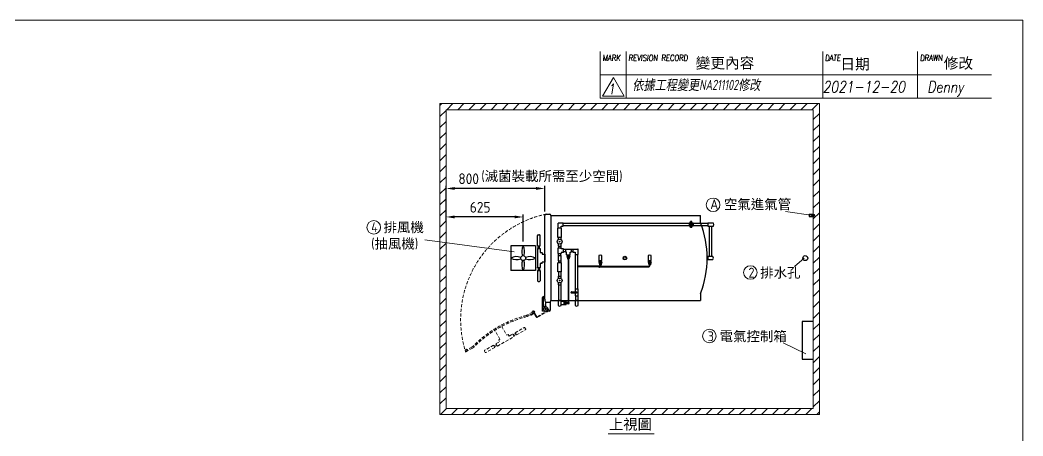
# Model space of a CAD drawing. Header units: millimetres. Extents: x 0 to 12306, y 0 to 8652.
# Drawn here: x 4170 to 12306, y 5273 to 8652 of the extents above; entities that cross this region are included whole.
import ezdxf

# ---------------------------------------------------------------- set-up
doc = ezdxf.new("R2010")
doc.units = ezdxf.units.MM
doc.linetypes.add('HIDDEN', pattern=[9.525, 6.35, -3.175])
doc.layers.get('0').update_dxf_attribs({"lineweight": 25})
for name, color, linetype, lineweight in [('D', 3, 'Continuous', 13), ('F', 7, 'Continuous', 15), ('H', 2, 'HIDDEN', 15), ('S', 4, 'Continuous', 15), ('T', 4, 'Continuous', 15)]:
    doc.layers.add(name, color=color, linetype=linetype, lineweight=lineweight)
doc.styles.get("Standard").update_dxf_attribs({"font": 'KAIU.TTF'})
doc.styles.add('STU25', font='isocp2.shx')
doc.styles.add('Text', font='romans.shx', dxfattribs={"width": 0.8, "oblique": 10})
doc.dimstyles.new('STU25', dxfattribs={"dimscale": 35, "dimtxt": 2.5, "dimasz": 2, "dimexe": 0.6, "dimexo": 1, "dimgap": 1, "dimtad": 1, "dimdsep": 46, "dimtxsty": 'STU25', "dimcen": 2, "dimazin": 2, "dimtfac": 1, "dimtmove": 0, "dimatfit": 3, "dimfxl": 0, "dimtolj": 1, "dimtzin": 0, "dimarcsym": 0})

# ---------------------------------------------------------------- blocks, each defined once
blk = doc.blocks.new('*D6')
at = {"layer": 'D', "color": 0, "linetype": 'Continuous', "lineweight": -2}
for p, q in [((7626.1, 7048.2), (7626.1, 7073.2)), ((8181.1, 7052.2), (7696.1, 7052.2)), ((8251.1, 6852.7), (8251.1, 7073.2))]:
    blk.add_line(p, q, dxfattribs=at)
at = {"layer": 'D', "color": 0, "linetype": 'Continuous'}
for points in [[(7696.1, 7063.9), (7696.1, 7040.6), (7626.1, 7052.2)], [(8181.1, 7063.9), (8181.1, 7040.6), (8251.1, 7052.2)]]:
    blk.add_solid(points, dxfattribs=at)
at = {"layer": 'Defpoints', "color": 0, "linetype": 'Continuous'}
for p in [(7626.1, 7052.2), (7626.1, 7013.2), (8251.1, 6817.7)]:
    blk.add_point(p, dxfattribs=at)
at = {"layer": 'D', "color": 0, "linetype": 'Continuous', "insert": (7902.3, 7131), "char_height": 87.5, "attachment_point": 5, "style": 'STU25'}
blk.add_mtext('\\A1;625', dxfattribs=at)
blk = doc.blocks.new('*D14')
at = {"layer": 'D', "color": 0, "lineweight": -2}
for p, q in [((7626.1, 7018.2), (7626.1, 7304.7)), ((8356.1, 7283.7), (7696.1, 7283.7)), ((8426.1, 7097.7), (8426.1, 7304.7))]:
    blk.add_line(p, q, dxfattribs=at)
at = {"layer": 'D', "color": 0}
for points in [[(7696.1, 7295.4), (7696.1, 7272.1), (7626.1, 7283.7)], [(8356.1, 7295.4), (8356.1, 7272.1), (8426.1, 7283.7)]]:
    blk.add_solid(points, dxfattribs=at)
at = {"layer": 'Defpoints', "color": 0}
for p in [(7626.1, 7283.7), (8426.1, 7062.7), (7626.1, 6983.2)]:
    blk.add_point(p, dxfattribs=at)
at = {"layer": 'D', "color": 0, "insert": (7809.2, 7362.5), "char_height": 87.5, "attachment_point": 5, "style": 'STU25'}
blk.add_mtext('\\A1;800', dxfattribs=at)

msp = doc.modelspace()

# ---------------------------------------------------------------- hatches: boundary and pattern name
msp.add_hatch(color=256).paths.add_polyline_path([(10615.903, 7064.876, 1), (10594.381, 7064.876, 1)])
at = {"layer": 'H', "linetype": 'HIDDEN', "ltscale": 5}
h = msp.add_hatch(dxfattribs=at)
h.set_pattern_fill('ANSI31', color=256, scale=20, style=0)
h.set_pattern_definition([(45, (220612.78, 25045.525), (-44.90128, 44.90128), [])])
h.paths.add_polyline_path([(10655.142, 5447.245), (7576.069, 5447.245), (7576.069, 7973.245), (10655.142, 7973.245)])
h.paths.add_polyline_path([(10605.142, 7923.245), (10605.142, 5497.245), (7626.069, 5497.245), (7626.069, 7923.245)], flags=16)

# ---------------------------------------------------------------- linework, layer by layer
at = {"linetype": 'Continuous'}
for p, q in [((8426.072, 7050.245), (8426.072, 7062.745)), ((8439.072, 7075.745), (8464.072, 7075.745)), ((8534.569, 6960.679), (8534.569, 7000.745)), ((8576.683, 7002.745), (8536.569, 7002.745)), ((8576.683, 7000.245), (8576.683, 7002.745)), ((8576.683, 6977.745), (8576.683, 7002.745)), ((9599.348, 7000.245), (8576.683, 7000.245)), ((9609.348, 7002.745), (9599.348, 7002.745)), ((9599.348, 7002.745), (9599.348, 6977.745)), ((9609.348, 6965.245), (9609.348, 7015.245)), ((9619.348, 7015.245), (9609.348, 7015.245)), ((9609.348, 7002.745), (9609.348, 6977.745)), ((9619.348, 6965.245), (9619.348, 7015.245)), ((9619.348, 7002.745), (9619.348, 6977.745)), ((9629.348, 7002.745), (9619.348, 7002.745)), ((9629.348, 7002.745), (9629.348, 6977.745)), ((9748.873, 7000.245), (9629.348, 7000.245)), ((9748.873, 7002.745), (9748.873, 6977.745)), ((9794.372, 7002.745), (9748.873, 7002.745)), ((9799.372, 6990.245), (9794.372, 7002.745)), ((10572.767, 7074.876), (10605.142, 7074.876)), ((10572.767, 7074.876), (10572.767, 7054.876)), ((10572.767, 7054.876), (10605.142, 7054.876)), ((8559.569, 6960.679), (8559.569, 6977.745)), ((8559.569, 6977.745), (8576.683, 6977.745)), ((9599.348, 6980.245), (8576.683, 6980.245)), ((9609.348, 6977.745), (9599.348, 6977.745)), ((9619.348, 6965.245), (9609.348, 6965.245)), ((9629.348, 6977.745), (9619.348, 6977.745)), ((9748.873, 6980.245), (9629.348, 6980.245)), ((9748.873, 6977.745), (9794.372, 6977.745)), ((9762.903, 6730.245), (9762.903, 6977.745)), ((9782.903, 6730.245), (9782.903, 6977.745)), ((9794.372, 6977.745), (9799.372, 6990.245)), ((8368.109, 6818.93), (8368.109, 6902.657)), ((8373.109, 6907.657), (8384.109, 6907.657)), ((8389.109, 6818.93), (8389.109, 6902.657)), ((8534.569, 6885.679), (8534.569, 6866.782)), ((8534.569, 6835.557), (8534.569, 6816.169)), ((8559.569, 6866.782), (8559.569, 6885.679)), ((8559.569, 6816.169), (8559.569, 6835.557)), ((8351.069, 6817.745), (8151.069, 6817.745)), ((8151.069, 6817.745), (8151.069, 6617.745)), ((8351.069, 6817.745), (8351.069, 6617.745)), ((8368.609, 6796.495), (8367.109, 6794.995)), ((8367.109, 6794.995), (8367.109, 6640.495)), ((8368.109, 6818.93), (8389.109, 6818.93)), ((8368.609, 6796.495), (8388.609, 6796.495)), ((8373.859, 6796.495), (8373.859, 6818.93)), ((8383.359, 6796.495), (8383.359, 6818.93)), ((8388.609, 6796.495), (8390.109, 6794.995)), ((8390.109, 6794.995), (8390.109, 6762.745)), ((8390.109, 6762.745), (8403.609, 6762.745)), ((8405.109, 6761.245), (8403.609, 6762.745)), ((8405.109, 6761.245), (8405.109, 6750.245)), ((8534.569, 6816.169), (8559.569, 6816.169)), ((8534.569, 6800.634), (8559.569, 6800.634)), ((8534.569, 6755.634), (8534.569, 6800.634)), ((8534.569, 6755.634), (8559.569, 6755.634)), ((8537.069, 6816.169), (8537.069, 6800.634)), ((8537.069, 6740.245), (8537.069, 6755.634)), ((8557.069, 6816.169), (8557.069, 6800.634)), ((8557.069, 6740.245), (8557.069, 6755.634)), ((8559.569, 6793.134), (8559.569, 6800.634)), ((8579.569, 6793.134), (8559.569, 6793.134)), ((8559.569, 6763.134), (8559.569, 6755.634)), ((8579.569, 6763.134), (8559.569, 6763.134)), ((8579.569, 6763.134), (8579.569, 6793.134)), ((8594.957, 6788.134), (8579.569, 6788.134)), ((8594.957, 6768.134), (8579.569, 6768.134)), ((8594.957, 6790.634), (8639.957, 6790.634)), ((8594.957, 6790.634), (8594.957, 6765.634)), ((8602.457, 6765.634), (8594.957, 6765.634)), ((8602.457, 6745.634), (8602.457, 6765.634)), ((8632.457, 6745.634), (8632.457, 6765.634)), ((8632.457, 6765.634), (8639.957, 6765.634)), ((8639.957, 6790.634), (8639.957, 6765.634)), ((8655.346, 6788.134), (8639.957, 6788.134)), ((8655.346, 6768.134), (8639.957, 6768.134)), ((8655.346, 6790.634), (8695.412, 6790.634)), ((8655.346, 6765.634), (8672.412, 6765.634)), ((8672.412, 6765.634), (8672.412, 6748.52)), ((8697.412, 6748.52), (8697.412, 6788.634)), ((8403.609, 6672.745), (8390.109, 6672.745)), ((8390.109, 6672.745), (8390.109, 6640.495)), ((8405.109, 6674.245), (8403.609, 6672.745)), ((8405.109, 6750.245), (8426.072, 6750.245)), ((8426.072, 6685.245), (8405.109, 6685.245)), ((8405.109, 6674.245), (8405.109, 6685.245)), ((8534.569, 6740.245), (8534.569, 6695.245)), ((8534.569, 6740.245), (8559.569, 6740.245)), ((8534.569, 6695.245), (8559.569, 6695.245)), ((8537.069, 6695.245), (8537.069, 6680.245)), ((8557.069, 6695.245), (8557.069, 6680.245)), ((8559.569, 6695.245), (8559.569, 6740.245)), ((8602.457, 6745.634), (8632.457, 6745.634)), ((8672.412, 6748.52), (8697.412, 6748.52)), ((8674.912, 6469.062), (8674.912, 6748.52)), ((8694.912, 6748.52), (8697.412, 6748.52)), ((8694.912, 6469.062), (8694.912, 6748.52)), ((8877.069, 6742.745), (8864.569, 6737.745)), ((8864.569, 6737.745), (8864.569, 6697.745)), ((8864.569, 6697.745), (8889.569, 6697.745)), ((8889.569, 6737.745), (8877.069, 6742.745)), ((8889.569, 6697.745), (8889.569, 6737.745)), ((9277.069, 6742.745), (9264.569, 6737.745)), ((9264.569, 6737.745), (9264.569, 6697.745)), ((9264.569, 6697.745), (9289.569, 6697.745)), ((9289.569, 6737.745), (9277.069, 6742.745)), ((9289.569, 6697.745), (9289.569, 6737.745)), ((9749.449, 6730.245), (9749.449, 6705.245)), ((9789.449, 6730.245), (9749.449, 6730.245)), ((9749.449, 6707.745), (9749.449, 6727.745)), ((9749.449, 6705.245), (9789.449, 6705.245)), ((9794.449, 6717.745), (9789.449, 6730.245)), ((9789.449, 6705.245), (9794.449, 6717.745)), ((8351.069, 6617.745), (8151.069, 6617.745)), ((8368.609, 6638.995), (8367.109, 6640.495)), ((8368.109, 6616.561), (8368.109, 6532.834)), ((8368.109, 6616.561), (8389.109, 6616.561)), ((8388.609, 6638.995), (8368.609, 6638.995)), ((8373.859, 6638.995), (8373.859, 6616.561)), ((8383.359, 6638.995), (8383.359, 6616.561)), ((8388.609, 6638.995), (8390.109, 6640.495)), ((8389.109, 6616.561), (8389.109, 6532.834)), ((8537.069, 6605.245), (8537.069, 6570.735)), ((8557.069, 6605.245), (8557.069, 6570.735)), ((8373.109, 6527.834), (8384.109, 6527.834)), ((8534.569, 6570.735), (8534.569, 6551.348)), ((8534.569, 6570.735), (8559.569, 6570.735)), ((8534.569, 6520.123), (8534.569, 6500.735)), ((8559.569, 6551.348), (8559.569, 6570.735)), ((8559.569, 6500.735), (8559.569, 6520.123)), ((8534.569, 6500.735), (8559.569, 6500.735)), ((8537.069, 6500.735), (8537.069, 6372.745)), ((8557.069, 6500.735), (8557.069, 6372.745)), ((8672.412, 6469.062), (8672.412, 6411.432)), ((8672.412, 6469.062), (8697.412, 6469.062)), ((8697.412, 6411.432), (8697.412, 6469.062)), ((8407.572, 6288.152), (8407.572, 6398.152)), ((8413.572, 6398.152), (8413.572, 6323.152)), ((8415.572, 6406.152), (8426.072, 6406.152)), ((8426.072, 6400.152), (8415.572, 6400.152)), ((8426.072, 6385.245), (8426.072, 6372.745)), ((8439.072, 6359.745), (8464.072, 6359.745)), ((8559.569, 6372.789), (8534.569, 6372.789)), ((8534.569, 6372.789), (8534.569, 6332.789)), ((8559.569, 6332.789), (8559.569, 6372.789)), ((8583.95, 6365.289), (8559.569, 6365.289)), ((8583.95, 6340.289), (8583.95, 6365.289)), ((8592.497, 6340.289), (8592.497, 6365.289)), ((8600.894, 6340.289), (8600.894, 6365.289)), ((8672.412, 6411.432), (8697.412, 6411.432)), ((8672.412, 6372.789), (8672.412, 6332.789)), ((8697.412, 6372.789), (8672.412, 6372.789)), ((8674.912, 6411.432), (8674.912, 6372.745)), ((8694.912, 6411.432), (8694.912, 6372.745)), ((8697.412, 6332.789), (8697.412, 6372.789)), ((8437.572, 6323.152), (8407.572, 6323.152)), ((8447.572, 6298.152), (8447.572, 6313.152)), ((8534.569, 6332.789), (8547.069, 6327.789)), ((8547.069, 6327.789), (8559.569, 6332.789)), ((8559.569, 6340.289), (8583.95, 6340.289)), ((8672.412, 6332.789), (8684.912, 6327.789)), ((8684.912, 6327.789), (8697.412, 6332.789))]:
    msp.add_line(p, q, dxfattribs=at)
for p, q in [((8426.072, 6385.245), (8426.072, 7050.245)), ((8477.072, 7062.745), (8477.072, 6372.745)), ((8477.072, 7062.745), (9691.302, 7062.745)), ((8477.072, 7062.745), (8477.072, 6372.745)), ((9691.302, 7004.035), (9691.302, 7062.745)), ((8562.069, 6960.679), (8532.069, 6960.679)), ((8532.069, 6885.679), (8532.069, 6960.679)), ((8562.069, 6885.679), (8562.069, 6960.679)), ((8562.069, 6885.679), (8532.069, 6885.679)), ((8655.346, 6790.634), (8655.346, 6765.634)), ((8655.346, 6788.134), (8655.346, 6768.134)), ((8426.072, 6750.245), (8426.072, 6685.245)), ((8532.069, 6605.245), (8532.069, 6680.245)), ((8562.069, 6680.245), (8532.069, 6680.245)), ((8562.069, 6605.245), (8562.069, 6680.245)), ((8606.457, 6736.031), (8606.457, 6731.031)), ((8606.457, 6736.031), (8629.457, 6736.031)), ((8606.457, 6731.031), (8629.457, 6731.031)), ((8607.457, 6745.634), (8627.457, 6745.634)), ((8607.457, 6736.031), (8607.457, 6745.634)), ((8607.845, 6723.187), (8628.216, 6723.187)), ((8607.845, 6723.187), (8607.845, 6719.265)), ((8607.845, 6719.265), (8628.216, 6719.265)), ((8609.457, 6731.031), (8609.457, 6727.109)), ((8609.457, 6727.109), (8626.457, 6727.109)), ((8610.845, 6715.343), (8625.216, 6715.343)), ((8610.845, 6715.343), (8610.845, 6711.421)), ((8610.845, 6711.421), (8625.216, 6711.421)), ((8613.457, 6727.109), (8613.457, 6723.187)), ((8613.457, 6719.265), (8613.457, 6715.343)), ((8616.03, 6711.421), (8616.03, 6352.789)), ((8620.03, 6711.421), (8620.03, 6352.789)), ((8622.457, 6727.109), (8622.457, 6723.187)), ((8622.457, 6719.265), (8622.457, 6715.343)), ((8625.216, 6715.343), (8625.216, 6711.421)), ((8626.457, 6731.031), (8626.457, 6727.109)), ((8628.216, 6723.187), (8628.216, 6719.265)), ((8628.457, 6736.031), (8628.457, 6745.634)), ((8629.457, 6736.031), (8629.457, 6731.031)), ((8865.569, 6688.142), (8865.569, 6683.142)), ((8865.569, 6688.142), (8888.569, 6688.142)), ((8865.569, 6683.142), (8888.569, 6683.142)), ((8866.956, 6675.298), (8866.956, 6671.376)), ((8866.956, 6675.298), (8887.328, 6675.298)), ((8867.069, 6688.142), (8867.069, 6697.745)), ((8867.069, 6697.745), (8887.069, 6697.745)), ((8868.569, 6683.142), (8868.569, 6679.22)), ((8868.569, 6679.22), (8885.569, 6679.22)), ((8872.569, 6679.22), (8872.569, 6675.298)), ((8881.569, 6679.22), (8881.569, 6675.298)), ((8885.569, 6683.142), (8885.569, 6679.22)), ((8887.328, 6675.298), (8887.328, 6671.376)), ((8888.069, 6688.142), (8888.069, 6697.745)), ((8888.569, 6688.142), (8888.569, 6683.142)), ((9265.569, 6688.142), (9265.569, 6683.142)), ((9265.569, 6688.142), (9288.569, 6688.142)), ((9265.569, 6683.142), (9288.569, 6683.142)), ((9266.956, 6675.298), (9266.956, 6671.376)), ((9266.956, 6675.298), (9287.328, 6675.298)), ((9267.069, 6697.745), (9287.069, 6697.745)), ((9267.069, 6688.142), (9267.069, 6697.745)), ((9268.569, 6683.142), (9268.569, 6679.22)), ((9268.569, 6679.22), (9285.569, 6679.22)), ((9272.569, 6679.22), (9272.569, 6675.298)), ((9281.569, 6679.22), (9281.569, 6675.298)), ((9285.569, 6683.142), (9285.569, 6679.22)), ((9287.328, 6675.298), (9287.328, 6671.376)), ((9288.069, 6688.142), (9288.069, 6697.745)), ((9288.569, 6688.142), (9288.569, 6683.142)), ((8562.069, 6605.245), (8532.069, 6605.245)), ((8866.046, 6651.316), (8694.912, 6651.316)), ((8866.046, 6647.316), (8694.912, 6647.316)), ((8866.046, 6644.13), (8866.046, 6654.502)), ((8866.046, 6654.502), (8871.883, 6654.502)), ((8866.046, 6644.13), (8871.883, 6644.13)), ((8866.956, 6671.376), (8887.328, 6671.376)), ((8869.956, 6667.455), (8869.956, 6663.533)), ((8869.956, 6667.455), (8884.328, 6667.455)), ((8869.956, 6663.533), (8884.328, 6663.533)), ((8871.883, 6644.13), (8871.883, 6654.502)), ((8871.883, 6652.316), (8874.069, 6652.316)), ((8871.883, 6652.235), (8871.883, 6646.398)), ((8871.883, 6646.316), (8882.254, 6646.316)), ((8871.956, 6663.533), (8882.328, 6663.533)), ((8871.956, 6663.533), (8871.956, 6657.696)), ((8871.956, 6657.696), (8882.328, 6657.696)), ((8872.569, 6671.376), (8872.569, 6667.455)), ((8874.069, 6652.316), (8874.069, 6657.696)), ((8880.069, 6652.316), (8880.069, 6657.696)), ((8880.069, 6652.316), (8882.254, 6652.316)), ((8881.569, 6671.376), (8881.569, 6667.455)), ((8888.091, 6654.502), (8882.254, 6654.502)), ((8882.254, 6644.13), (8882.254, 6654.502)), ((8882.254, 6652.235), (8882.254, 6646.398)), ((8888.091, 6644.13), (8882.254, 6644.13)), ((8882.328, 6663.533), (8882.328, 6657.696)), ((8884.328, 6667.455), (8884.328, 6663.533)), ((8888.091, 6644.13), (8888.091, 6654.502)), ((8888.091, 6651.316), (9272.069, 6651.316)), ((8888.091, 6647.316), (9272.069, 6647.316)), ((9266.956, 6671.376), (9287.328, 6671.376)), ((9269.956, 6667.455), (9269.956, 6663.533)), ((9269.956, 6667.455), (9284.328, 6667.455)), ((9269.956, 6663.533), (9284.328, 6663.533)), ((9272.569, 6671.376), (9272.569, 6667.455)), ((9275.069, 6654.316), (9275.069, 6663.533)), ((9279.069, 6654.316), (9279.069, 6663.533)), ((9281.569, 6671.376), (9281.569, 6667.455)), ((9284.328, 6667.455), (9284.328, 6663.533)), ((8644.363, 6444.39), (8672.412, 6444.39)), ((8644.363, 6434.419), (8672.412, 6434.419)), ((8672.412, 6444.39), (8684.912, 6442.849)), ((8672.412, 6434.419), (8684.912, 6435.96)), ((9691.302, 6431.456), (9691.302, 6372.745)), ((8431.572, 6359.745), (8471.572, 6359.745)), ((8431.572, 6359.745), (8431.572, 6341.152)), ((8471.572, 6359.745), (8471.572, 6294.152)), ((8477.072, 6372.745), (9691.302, 6372.745)), ((8583.95, 6364.289), (8592.497, 6364.289)), ((8592.497, 6365.289), (8600.894, 6365.289)), ((8615.077, 6358.022), (8600.894, 6358.022)), ((8615.077, 6347.555), (8600.894, 6347.555)), ((8465.572, 6288.152), (8407.572, 6288.152)), ((8431.572, 6325.483), (8431.572, 6341.152)), ((8431.572, 6336.152), (8431.572, 6325.914)), ((8471.572, 6336.152), (8471.572, 6294.152)), ((8583.95, 6341.289), (8592.497, 6341.289)), ((8592.497, 6340.289), (8600.894, 6340.289))]:
    msp.add_line(p, q)
msp.add_lwpolyline([(8616.03, 6358.572), (8612.022, 6356.258), (8612.022, 6349.32), (8618.03, 6345.85), (8624.039, 6349.32), (8624.039, 6356.258), (8620.03, 6358.572)])
msp.add_lwpolyline([(10605.142, 6202.789), (10515.544, 6202.789), (10515.544, 5898.1), (10605.142, 5898.1)], dxfattribs=at)
for centre, radius in [((10605.142, 7064.876), 10.761), ((8547.069, 6851.169), 20), ((8547.069, 6851.169), 3), ((8251.069, 6717.745), 20), ((8251.069, 6717.745), 20), ((8251.069, 6717.745), 20), ((8251.069, 6717.745), 20), ((9077.069, 6717.745), 15), ((9077.069, 6717.745), 11.88), ((10540.142, 6717.745), 20), ((8547.069, 6535.735), 20), ((8547.069, 6535.735), 3), ((8684.912, 6439.404), 3.445), ((8433.572, 6305.652), 6.45), ((8433.572, 6305.652), 6.45)]:
    msp.add_circle(centre, radius)
for centre, radius, start, end in [((8439.072, 7062.745), 13, 90, 180), ((8464.072, 7062.745), 13, 0, 90), ((8536.569, 7000.745), 2, 90, 180), ((8373.109, 6902.657), 5, 90, 180), ((8384.109, 6902.657), 5, 0, 90), ((8695.412, 6788.634), 2, 0, 90), ((8373.109, 6532.834), 5, 180, 270), ((8384.109, 6532.834), 5, 270, 0), ((8415.572, 6398.152), 8, 90, 180), ((8415.572, 6398.152), 2, 90, 180), ((8439.072, 6372.745), 13, 180, 270), ((8464.072, 6372.745), 13, 270, 0), ((8437.572, 6313.152), 10, 0, 90), ((8437.572, 6298.152), 10, 270, 0)]:
    msp.add_arc(centre, radius, start, end, dxfattribs=at)
at = {"lineweight": -3}
msp.add_arc((8946.777, 6717.745), 797.671, 338.9669191, 21.0330809, dxfattribs=at)
for centre, radius, start, end in [((8332.093, 6771.87), 93.11, 150.4818019, 201.9770324), ((8170.044, 6771.87), 93.11, 338.0229676, 29.5181981), ((8196.944, 6636.721), 93.11, 68.0229676, 119.5181981), ((8196.944, 6798.77), 93.11, 240.4818019, 291.9770324), ((8332.093, 6663.621), 93.11, 158.0229676, 209.5181981), ((8170.044, 6663.621), 93.11, 330.4818019, 21.9770324), ((8305.193, 6636.721), 93.11, 60.4818019, 111.9770324), ((8305.193, 6798.77), 93.11, 248.0229676, 299.5181981), ((9272.069, 6654.316), 3, 270, 0), ((9272.069, 6654.316), 7, 270, 0), ((8643.983, 6439.404), 5, 85.6472011, 274.3527989), ((8618.03, 6352.789), 2, 180, 0), ((8428.572, 6325.483), 3, 309.0344353, 0), ((8465.572, 6294.152), 6, 270, 0)]:
    msp.add_arc(centre, radius, start, end)
at = {"layer": 'D'}
for p, q in [((10605.142, 7064.876), (10378.445, 7096.338)), ((7453.696, 6867.488), (8177.64, 6767.497)), ((10360.753, 6028.645), (10544.603, 5939.707)), ((8941.395, 5289.476), (9313.341, 5289.476))]:
    msp.add_line(p, q, dxfattribs=at)
at = {"layer": 'D', "linetype": 'Continuous'}
msp.add_line((10530.707, 6717.745), (10451.907, 6649.749), dxfattribs=at)
at = {"layer": 'D'}
for centre in [(9792.275, 7151.054), (7039.098, 6967.71), (10094.846, 6601.104), (9762.125, 6084.942)]:
    msp.add_circle(centre, 55, dxfattribs=at)
at = {"layer": 'F'}
msp.add_line((8876.924, 8396.247), (8876.924, 8018.247), dxfattribs=at)
at = {"layer": 'F', "color": 7}
for p, q in [((9086.924, 8396.247), (9086.924, 8018.247)), ((10681.216, 8018.247), (10681.216, 8396.247)), ((11450.478, 8018.247), (11450.478, 8396.247)), ((12050.247, 8207.247), (8876.924, 8207.247)), ((8876.924, 8018.247), (12050.247, 8018.247))]:
    msp.add_line(p, q, dxfattribs=at)
at = {"layer": 'F', "color": 6}
msp.add_lwpolyline([(0, 8652), (0, 0), (12306, 0), (12306, 8652)], close=True, dxfattribs=at)
at = {"layer": 'F', "color": 7}
msp.add_lwpolyline([(8983.525, 8185.394), (8896.267, 8034.258), (9070.783, 8034.258)], close=True, dxfattribs=at)
at = {"layer": 'H', "ltscale": 4}
for p, q in [((8327.742, 6279.769), (8287.557, 6256.569)), ((8344, 6277.609), (8292.557, 6247.909)), ((8334.804, 6271.723), (8310.556, 6257.723)), ((8337.804, 6266.527), (8313.556, 6252.527)), ((8332.036, 6290.332), (8324.242, 6285.832)), ((8324.242, 6285.832), (8329.876, 6274.073)), ((8327.742, 6279.769), (8329.876, 6274.073)), ((8339.402, 6279.573), (8329.876, 6274.073)), ((8339.402, 6279.573), (8332.036, 6290.332)), ((8340.732, 6287.269), (8335.536, 6284.269)), ((8335.536, 6284.269), (8339.402, 6279.573)), ((8355.537, 6239.814), (8340.537, 6265.795)), ((8345.098, 6281.707), (8342.098, 6286.903)), ((8345.733, 6268.795), (8360.733, 6242.814)), ((8363.465, 6242.082), (8428.417, 6279.582)), ((8461.727, 6291.886), (8366.465, 6236.886)), ((8416.417, 6300.366), (8431.417, 6274.386)), ((8433.067, 6321.527), (8420.077, 6314.027)), ((8461.727, 6291.886), (8446.727, 6317.866)), ((8310.556, 6257.723), (8313.556, 6252.527)), ((8062.775, 6058.705), (8021.072, 6130.937)), ((8077.364, 6163.437), (8119.066, 6091.205)), ((8169.995, 6095.494), (8189.424, 6106.712)), ((8186.549, 6111.691), (8259.058, 6153.555)), ((8197.049, 6093.505), (8186.549, 6111.691)), ((8197.049, 6093.505), (8269.558, 6135.368)), ((8271.388, 6142.198), (8265.888, 6151.725)), ((8030.971, 6021.291), (8031.52, 6023.34)), ((8040.971, 6003.971), (8030.971, 6021.291)), ((8031.52, 6023.34), (8059.449, 6039.465)), ((8043.02, 6003.422), (8176.821, 6080.672)), ((8053.248, 6053.205), (8052.699, 6051.156)), ((8059.449, 6039.465), (8052.699, 6051.156)), ((8053.248, 6053.205), (8062.775, 6058.705)), ((8128.593, 6096.705), (8119.066, 6091.205)), ((8128.593, 6096.705), (8130.642, 6096.156)), ((8130.642, 6096.156), (8137.392, 6084.465)), ((8137.392, 6084.465), (8165.321, 6100.59)), ((8167.37, 6100.041), (8165.321, 6100.59)), ((8167.37, 6100.041), (8177.37, 6082.721)), ((8174.745, 6087.267), (8194.174, 6098.485)), ((8177.37, 6082.721), (8176.821, 6080.672)), ((7784.78, 5958.207), (7781.78, 5963.403)), ((7787.342, 5967.769), (7782.146, 5964.769)), ((7791.636, 5978.332), (7783.842, 5973.832)), ((7789.476, 5962.073), (7783.842, 5973.832)), ((7787.342, 5967.769), (7789.476, 5962.073)), ((7840.321, 5986.81), (7788.878, 5957.109)), ((7789.476, 5962.073), (7799.002, 5967.573)), ((7791.636, 5978.332), (7799.002, 5967.573)), ((7835.321, 5995.47), (7795.136, 5972.269)), ((7795.136, 5972.269), (7799.002, 5967.573)), ((7942.453, 5952.287), (7936.953, 5961.813)), ((8011.292, 6010.507), (7938.783, 5968.644)), ((8021.792, 5992.32), (7949.283, 5950.457)), ((8021.792, 5992.32), (8011.292, 6010.507)), ((8033.596, 6016.744), (8014.167, 6005.527)), ((8038.346, 6008.517), (8018.917, 5997.3)), ((8040.971, 6003.971), (8043.02, 6003.422))]:
    msp.add_line(p, q, dxfattribs=at)
for centre, radius, start, end in [((8621.074, 6217.828), 877.01, 101.9773608, 197.4672798), ((8338.804, 6264.795), 8, 30, 120), ((8338.804, 6264.795), 2, 30, 120), ((8341.232, 6286.403), 1, 30, 120), ((8342.5, 6280.207), 3, 300, 30), ((8425.077, 6305.366), 10, 120, 210), ((8438.067, 6312.866), 10, 30, 120), ((8517.136, 5336.728), 946.395, 104.7301636, 135.2698364), ((8522.136, 5328.068), 946.395, 104.7301636, 135.2698364), ((8265.057, 6295.54), 45, 284.7301636, 300), ((8270.057, 6286.88), 45, 284.7301636, 300), ((8362.465, 6243.814), 8, 210, 300), ((8362.465, 6243.814), 2, 210, 300), ((8261.558, 6149.225), 5, 30, 120), ((8267.058, 6139.698), 5, 300, 30), ((7782.646, 5963.903), 1, 120, 210), ((7787.378, 5959.707), 3, 210, 300), ((7812.821, 6034.441), 45, 300, 315.2698364), ((7817.821, 6025.781), 45, 300, 315.2698364), ((7941.283, 5964.313), 5, 120, 210), ((7946.783, 5954.787), 5, 210, 300)]:
    msp.add_arc(centre, radius, start, end, dxfattribs=at)
at = {"layer": 'S', "linetype": 'Continuous'}
for p, q in [((10655.142, 7973.245), (7576.069, 7973.245)), ((7576.069, 7973.245), (7576.069, 5447.245)), ((10605.142, 7923.245), (7626.069, 7923.245)), ((7626.069, 7923.245), (7626.069, 5497.245)), ((10605.142, 7923.245), (10605.142, 5497.245)), ((10655.142, 7973.245), (10655.142, 5447.245)), ((10605.142, 5497.245), (7626.069, 5497.245)), ((10655.142, 5447.245), (7576.069, 5447.245))]:
    msp.add_line(p, q, dxfattribs=at)

# ---------------------------------------------------------------- texts
at = {"layer": 'D', "color": 11, "attachment_point": 1}
for s, insert, char_height in [('{\\Fisocp2.shx;\\C3;(\\f標楷體|b0|i0|c136|p65;滅菌裝載所需至少空間\\Fisocp2.shx;)}', (7912.29, 7424.052), 80), ('{\\Fisocp2.shx;\\C3;A \\f標楷體|b0|i0|c136|p65;空氣進氣管}', (9769.104, 7195.883), 80), ('{\\Fisocp2.shx;\\C3;4 \\f標楷體|b0|i0|c136|p65;排風機\\P\\Fisocp2.shx;(\\f標楷體|b0|i0|c136|p65;抽風機\\Fisocp2.shx;)}', (7018.382, 7008.618), 80), ('{\\Fisocp2.shx;\\C3;2 \\f標楷體|b0|i0|c136|p65;排水孔}', (10079.092, 6639.72), 80), ('{\\Fisocp2.shx;\\C3;3 \\f標楷體|b0|i0|c136|p65;電氣控制箱}', (9748.237, 6122.985), 80), ('上視圖', (8948.22, 5410.867), 85)]:
    msp.add_mtext(s, dxfattribs=dict(at, insert=insert, char_height=char_height))
at = {"layer": 'F', "color": 1, "lineweight": 15, "style": 'Text', "oblique": 5, "width": 0.8}
for s, p in [('MARK', (8895.499, 8319.262)), ('REVISION RECORD', (9105.499, 8319.262)), ('DATE', (10699.791, 8319.262)), ('DRAWN', (11470.733, 8319.262))]:
    msp.add_text(s, height=50.4, dxfattribs=at).set_placement(p)
at = {"layer": 'F', "lineweight": -3}
for s, p in [('變更內容', (9650.969, 8259.077)), ('日期', (10825.272, 8250.77)), ('修改', (11663.39, 8257.415))]:
    msp.add_text(s, height=87.1812, dxfattribs=at).set_placement(p)
at = {"layer": 'T', "lineweight": 20, "style": 'Text', "oblique": 10, "width": 0.8}
for s, height, p in [('2021-12-20', 92, (10681.216, 8063.207)), ('Denny', 92, (11531.19, 8062.52)), ('1', 84, (8938.291, 8049.232))]:
    msp.add_text(s, height=height, dxfattribs=at).set_placement(p)
at = {"layer": 'T', "linetype": 'Continuous', "lineweight": 20, "insert": (9137.678, 8166.443), "char_height": 82.79908, "attachment_point": 1, "style": 'Text'}
msp.add_mtext('{\\fDFKai-SB|b0|i0|c136|p65;依據工程變更\\Fisocp2.shx|c136;NA211102\\fDFKai-SB|b0|i0|c136|p65;修改}', dxfattribs=at)

# ---------------------------------------------------------------- dimensions: what is measured, and where the dimension line sits
at = {"layer": 'D'}
dim = msp.add_linear_dim(base=(7626.069, 7283.742), p1=(8426.072, 7062.745), p2=(7626.069, 6983.245), dimstyle='STU25', dxfattribs=at)
dim.commit()
dim.dimension.update_dxf_attribs({"geometry": '*D14', "text_midpoint": (7809.225, 7283.742), "dimtype": 160})
at = {"layer": 'D', "linetype": 'Continuous'}
dim = msp.add_linear_dim(base=(7626.069, 7052.244), p1=(8251.069, 6817.745), p2=(7626.069, 7013.245), dimstyle='STU25', dxfattribs=at)
dim.commit()
dim.dimension.update_dxf_attribs({"geometry": '*D6', "text_midpoint": (7902.31, 7052.244), "dimtype": 160})

doc.saveas('drawing.dxf')
